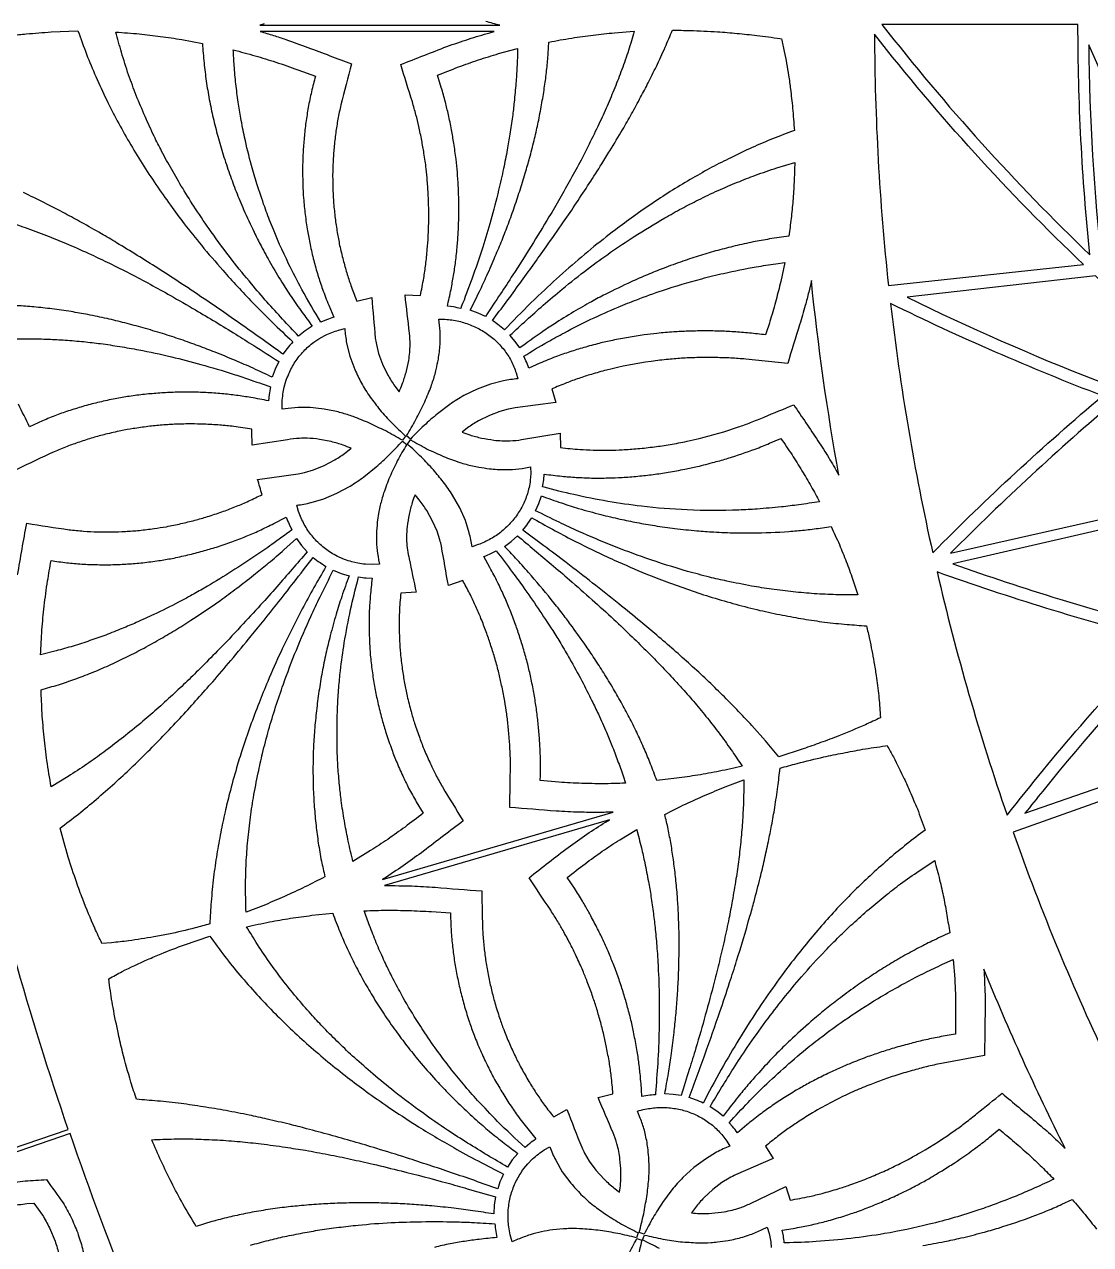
# Model space of a CAD drawing. Extents: x 10 to 990, y 10 to 990.
# Drawn here: x 113 to 239.2, y 355.6 to 500.1 of the extents above; entities that cross this region are included whole.
import ezdxf

# ---------------------------------------------------------------- set-up
doc = ezdxf.new("R2010")
doc.units = 0

msp = doc.modelspace()

# ---------------------------------------------------------------- linework, layer by layer
for points in [[(141.34, 500.13), (140.82, 499.98), (140.82, 499.98), (169.27, 499.96, -0.012311), (167.6, 500.41, -0.006417)], [(111.45, 498.74, -0.0096), (113.18, 498.94, -0.003502), (116.13, 499.18), (119.3, 499.3, 0.004732), (120.31, 496.53, 0.004578), (121.41, 493.89, 0.006073), (122.7, 491.11, 0.006043), (123.96, 488.65, 0.005552), (125.36, 486.14, 0.006165), (126.9, 483.59, 0.006575), (128.53, 481.1, 0.006989), (130.24, 478.67, 0.00679), (131.88, 476.46, 0.007494), (133.91, 473.92, 0.008733), (136.46, 470.94, 0.011548), (139.97, 467.14, 0.009041), (142.29, 464.81, 0.00563), (144.74, 462.48), (144.74, 462.48, 0.012729), (144.07, 461.69), (143.58, 461.01, 0.002439), (138.88, 464.36, 0.002903), (134.25, 467.56, 0.003222), (131.18, 469.61, 0.006232), (128.74, 471.19, 0.006828), (123.88, 474.2, 0.009543), (122.07, 475.27, 0.005116), (119.72, 476.6, 0.003247), (117.79, 477.66, 0.001977), (115.32, 478.94, 0.002516), (112.84, 480.15, 0.001814)], [(110.92, 476.73, -0.001893), (113.37, 475.9, -0.003056), (115.88, 474.96, -0.001519), (118.19, 474, -0.002941), (120.85, 472.81, -0.003489), (123.03, 471.78, -0.002763), (125.45, 470.56, -0.003137), (127.86, 469.28, -0.003759), (130.24, 467.96, -0.004156), (133.2, 466.25, -0.006291), (138, 463.36, -0.006343), (140.12, 462.02, 0.002354), (143.08, 460.16), (143.08, 460.16), (142.65, 459.24), (142.3, 458.28, 0.002304), (140.05, 459.34, 0.003428), (137.94, 460.26, 0.004353), (135.53, 461.24, 0.004721), (133.57, 461.99, 0.003596), (131.49, 462.74, 0.003441), (129.31, 463.45, 0.004352), (127.03, 464.12, 0.004436), (124.84, 464.71, 0.004644), (122.74, 465.22, 0.004639), (120.46, 465.69, 0.00308), (118.48, 466.05, 0.004276), (116.22, 466.37, 0.004682), (114.09, 466.6, 0.003651), (112.07, 466.75, 0.003692)], [(111.51, 462.81, -0.005235), (113.6, 462.84, -0.00511), (115.8, 462.78, -0.005448), (117.78, 462.68, -0.005464), (119.97, 462.49, -0.004852), (121.98, 462.26, -0.00541), (124.24, 461.92, -0.006478), (126.5, 461.52, -0.012795), (130.36, 460.7, -0.00468), (133.84, 459.8, -0.008037), (137.68, 458.65, -0.007944), (139.48, 458.05, -0.003604), (142.11, 457.13), (142.11, 457.13, 0.013576), (141.94, 456.22), (141.86, 455.49, 0.005551), (139.78, 455.87, 0.006908), (138.07, 456.13, 0.004239), (136.35, 456.33, 0.005033), (134.44, 456.46, 0.004428), (132.72, 456.52, 0.005616), (130.8, 456.49, 0.006197), (128.99, 456.4, 0.006927), (127.18, 456.25, 0.00592), (125.38, 456.01, 0.005209), (123.69, 455.73, 0.005753), (121.84, 455.33, 0.007337), (120.09, 454.88, 0.006676), (118.36, 454.35, 0.00561), (116.76, 453.79, 0.005107), (115.1, 453.12), (113.57, 452.42, -0.005934), (112.26, 455.08, -0.006201)], [(112.15, 434.86, -0.004237), (113.23, 440.98, 0.004014), (118.24, 440.22, 0.007907), (119.96, 440.05, 0.007826), (121.61, 439.97, 0.007214), (123.26, 439.96, 0.007873), (124.91, 440.02, 0.007936), (126.57, 440.14, 0.008056), (128.32, 440.36, 0.005574), (129.77, 440.58, 0.006549), (131.5, 440.94, 0.00639), (133.13, 441.34, 0.004993), (134.64, 441.77, 0.005914), (136.32, 442.33, 0.007217), (137.89, 442.92, 0.004612), (139.33, 443.53, 0.005145), (140.93, 444.29), (141.1, 444.38, -0.00148), (140.58, 446.18), (145.38, 446.84, 0.022814), (146.13, 447), (147.21, 447.31), (148.44, 447.82), (149.73, 448.5, 0.02108), (151.02, 449.36), (151.66, 449.86, 0.008883), (150.7, 450.24, 0.023664), (149.29, 450.65), (147.91, 450.92, 0.026481), (146.43, 451.05, 0.025679), (145.54, 451.04, 0.028972), (144.12, 450.87), (139.92, 450.22, -0.001432), (139.9, 452.11, 0.010632), (137.75, 452.44, 0.004481), (136.09, 452.61, 0.007066), (134.21, 452.71, 0.005186), (132.73, 452.75, 0.006127), (130.95, 452.71, 0.006706), (129.26, 452.61, 0.007507), (127.59, 452.44, 0.008042), (125.83, 452.19, 0.005953), (124.39, 451.94, 0.007783), (122.57, 451.52, 0.008158), (121.05, 451.11, 0.006967), (119.46, 450.6, 0.005783), (118, 450.08, 0.005342), (116.48, 449.45, 0.001827), (112.07, 447.37, -0.005649)], [(96.24, 361.71), (118.15, 369.17, -0.013282), (111.76, 389.66, -0.001905)], [(94.34, 354.75, -0.005261), (94.89, 356.64, -0.001052), (95.53, 358.43, -0.002377), (96.97, 357.53, -0.003386), (98.31, 356.63, -0.002275), (99.61, 355.65), (100.82, 354.68, -0.003552), (102.34, 355.82, -0.004682), (103.88, 356.87), (105.4, 357.8), (107.06, 358.65), (108.74, 359.36), (110.49, 359.91), (112.27, 360.29, -0.006589), (113.24, 360.41), (114.08, 360.47), (114.08, 360.47), (115.1, 359.06, 0.001121), (115.93, 357.56), (116.59, 355.97, 0.00111), (117.1, 354.33, 0.001086)], [(219.35, 355.45, 0.009651), (221.91, 355.91, 0.011811), (223.88, 356.34, 0.00961), (226.41, 356.98, 0.01243), (228.3, 357.52, 0.017012), (232.41, 358.92, 0.012575), (234.12, 359.59, 0.011773), (235.83, 360.33), (237.06, 360.89, -0.003069), (238.57, 359.1, -0.003162), (239.93, 357.39, -0.003684)], [(139.72, 355.48, -0.00511), (141.85, 356.05, -0.005448), (143.78, 356.51, -0.005464), (145.93, 356.94, -0.004852), (147.93, 357.29, -0.00541), (150.18, 357.6, -0.006478), (152.47, 357.86, -0.012795), (156.4, 358.16, -0.00468), (160, 358.27, -0.008037), (164, 358.25, -0.007944), (165.9, 358.18, -0.003604), (168.68, 358.03), (168.68, 358.03, 0.013576), (168.78, 357.12), (168.91, 356.39, 0.005551), (166.81, 356.17, 0.006908), (165.09, 355.94, 0.004239), (163.39, 355.65, 0.005033), (161.51, 355.23, 0.004428)], [(188.16, 355.1, -0.001705), (186.16, 356.11), (186.38, 356.69), (186.38, 356.69, 0.001539), (188.57, 356.2, 0.001346), (190.65, 355.9, 0.006778), (192.69, 355.77, 0.015564), (194.27, 355.8, 0.022764), (195.04, 355.88, 0.009602), (196.3, 356.04, 0.025025), (198.03, 356.45, 0.021214), (198.91, 356.74, 0.021886), (200.34, 357.34), (200.91, 357.62), (201.14, 356.86), (201.31, 356.09, -0.012983), (201.41, 355.23, -0.016563)], [(184.44, 354.27, -0.001536), (185.49, 356.27), (186.07, 356.06), (186.07, 356.06, 0.001692), (185.56, 353.87, 0.001578)]]:
    msp.add_lwpolyline(points, format="xyb")
for points in [[(239.15, 472.78, -0.026013), (237.73, 500.05), (214.52, 500.06, 0.036413), (239.15, 472.78)], [(147.04, 464.34), (146.2, 463.78), (145.42, 463.15, -0.006383), (141.68, 467.2, -0.007616), (139.85, 469.33, -0.008793), (137.56, 472.16, -0.012784), (135.07, 475.51, -0.008758), (133.23, 478.22, -0.01022), (131.7, 480.65, -0.011465), (130.4, 482.88, -0.011265), (129.21, 485.06, -0.008553), (128.32, 486.81, -0.005903), (127.24, 489.16, -0.005714), (126.2, 491.65, -0.00499), (125.29, 494.08, -0.005778), (124.45, 496.76, -0.00183), (123.78, 499.16, -0.003888), (126.56, 498.94, -0.002586), (129.05, 498.65, -0.002473), (131.6, 498.27), (134.03, 497.81, 0.006451), (134.23, 495.49, 0.007121), (134.49, 493.35, 0.006916), (134.85, 491.17, 0.006573), (135.31, 488.99, 0.006394), (135.86, 486.81, 0.006448), (136.5, 484.62, 0.00672), (137.26, 482.35, 0.006174), (138.03, 480.27, 0.006119), (138.92, 478.13, 0.00804), (140.16, 475.47, 0.009371), (140.98, 473.83, 0.007075), (142.1, 471.79, 0.008307), (143.45, 469.53, 0.008512), (144.54, 467.83, 0.007205), (145.85, 465.94, 0.001455), (147.04, 464.34)], [(157.33, 456.55, 0.009254), (157.71, 457.47, 0.023689), (158.15, 458.84, 0.007317), (158.47, 460.27, 0.03906), (158.63, 462.13, 0.024226), (158.56, 463.49, -0.0034), (158.04, 468.02), (159.85, 467.95, 0.009813), (160.25, 470.02, 0.003804), (160.49, 471.62, 0.005909), (160.67, 473.43, 0.007353), (160.78, 474.95, 0.006837), (160.84, 476.67, 0.007508), (160.84, 478.3, 0.006454), (160.79, 479.83, 0.006508), (160.67, 481.54, 0.004709), (160.54, 482.95, 0.006933), (160.27, 484.82, 0.00849), (160.01, 486.32, 0.008178), (159.66, 487.99, 0.008034), (159.33, 489.36, 0.006278), (158.9, 490.88, -0.003516), (157.52, 495.3, -0.00419), (162.98, 497.44, -0.005629), (165.56, 498.32, -0.005368), (168.07, 499.08), (168.59, 499.21), (140.86, 499.24, -0.008968), (142.45, 498.75, -0.007036), (143.92, 498.28, -0.003449), (146.53, 497.34, 0.002665), (151.71, 495.39, 0.005626), (150.43, 490.53, 0.008121), (150.08, 488.84, 0.007943), (149.82, 487.21, 0.009382), (149.63, 485.46, 0.010236), (149.51, 483.8, 0.008606), (149.46, 482.23, 0.009666), (149.5, 480.35, 0.009738), (149.58, 478.88, 0.009397), (149.76, 477.11, 0.009423), (150.01, 475.43, 0.009505), (150.29, 473.88, 0.009298), (150.71, 472.16, 0.008749), (151.13, 470.63, 0.00622), (151.62, 469.14, 0.006975), (152.26, 467.48), (152.34, 467.29), (154.1, 467.71, 0.003495), (154.51, 462.91, 0.023156), (154.65, 462.16), (154.91, 461.07), (155.37, 459.82), (156, 458.52, 0.022773), (156.83, 457.22), (157.33, 456.55)], [(167.55, 465.46), (166.68, 465.87), (165.75, 466.21, 0.002963), (166.85, 468.44, 0.003454), (167.73, 470.33, 0.003922), (168.72, 472.6, 0.00529), (169.52, 474.52, 0.004786), (170.27, 476.45, 0.004159), (171, 478.48, 0.004761), (171.7, 480.59, 0.005523), (172.35, 482.7, 0.004314), (172.85, 484.46, 0.003994), (173.38, 486.57, 0.004657), (173.81, 488.47, 0.00479), (174.21, 490.55, 0.005365), (174.53, 492.51, 0.005062), (174.78, 494.36, 0.002571), (174.96, 496.18, -0.001503), (175.07, 497.97, -0.004824), (177.77, 498.45, -0.00473), (180.3, 498.8, -0.004779), (182.84, 499.07), (185.19, 499.25, -0.001428), (184.5, 496.97, -0.002861), (183.71, 494.72, -0.003199), (182.88, 492.55, -0.002504), (181.97, 490.4, -0.003041), (181, 488.26, -0.003314), (179.83, 485.87, -0.003368), (178.88, 483.99, -0.002937), (177.64, 481.71, -0.003785), (176.36, 479.44, -0.004723), (175.08, 477.26, -0.008505), (170.8, 470.39, -0.006168), (169.34, 468.17, 0.002583), (167.55, 465.46)], [(169.81, 463.89, 0.011282), (169.04, 464.51), (168.38, 464.98, 0.002159), (171.65, 469.4, 0.002435), (174.74, 473.71, 0.002808), (176.82, 476.69, 0.005629), (178.33, 478.92, 0.005938), (181.34, 483.55, 0.008952), (182.3, 485.11, 0.005255), (183.79, 487.59, 0.009192), (184.86, 489.47, 0.008002), (185.94, 491.45, 0.006034), (186.83, 493.14, 0.001701), (187.8, 495.08, 0.002201), (188.84, 497.35, -0.002076), (189.7, 499.37, -0.007814), (191.8, 499.34, -0.008831), (195.04, 499.19, -0.009578), (197.36, 499, -0.004757), (199.7, 498.76, -0.007387), (202.43, 498.39), (202.62, 498.37, -0.005364), (202.95, 496.87, -0.009296), (203.46, 494.01, -0.010958), (203.68, 492.39, -0.002149), (203.94, 490.16, 0.002167), (204.14, 487.49, 0.005695), (201.55, 486.51, 0.005692), (199.15, 485.49, 0.006184), (196.62, 484.28, 0.006552), (194.38, 483.14, 0.006037), (192.08, 481.85, 0.006558), (189.73, 480.44, 0.007012), (187.42, 478.94, 0.007782), (185.09, 477.32, 0.008348), (182.95, 475.74, 0.008915), (180.05, 473.45, 0.018085), (174.19, 468.27, 0.011726), (170.93, 465.05), (169.81, 463.89)], [(238.37, 471.63, -0.036375), (213.63, 498.91, 0.026016), (215.29, 469.13), (238.37, 471.63)], [(164.63, 466.42, 0.012138), (163.76, 466.6), (163.05, 466.69, 0.005001), (163.48, 468.68, 0.006212), (163.78, 470.31, 0.003557), (164.02, 471.95, 0.005543), (164.22, 473.87, 0.006624), (164.34, 475.52, 0.004788), (164.4, 477.25, 0.004878), (164.41, 478.99, 0.005705), (164.35, 480.73, 0.006078), (164.23, 482.55, 0.003916), (164.08, 484.09, 0.005686), (163.81, 485.99, 0.006082), (163.54, 487.59, 0.006358), (163.17, 489.37, 0.003909), (162.82, 490.86, 0.005476), (162.33, 492.59), (161.87, 494.04, -0.005367), (164.36, 495.02, -0.005693), (166.72, 495.86, -0.005725), (169.12, 496.6), (171.37, 497.2, -0.004277), (171.29, 494.97, -0.004129), (171.17, 493.11, -0.004992), (170.96, 490.87, -0.006475), (170.76, 489.12, -0.00563), (170.46, 487.07, -0.005587), (170.14, 485.22, -0.005989), (169.7, 483.01, -0.007015), (169.12, 480.43, -0.014148), (168.18, 476.86, -0.007347), (167.23, 473.69, -0.006808), (165.95, 469.9, -0.003685), (164.7, 466.6), (164.63, 466.42)], [(266.69, 450.19, -0.045841), (244.33, 486.3, -0.012844), (239.01, 497.65, 0.025194), (240.57, 471.44, 0.036349), (266.69, 450.19)], [(149.59, 465.39, 0.010688), (148.74, 465.08), (148.08, 464.79, -0.013669), (145.81, 468.67, -0.009082), (144.25, 471.72, -0.01806), (142.2, 476.34, -0.007865), (141.41, 478.44, -0.009347), (140.5, 481.17, -0.012086), (139.85, 483.37, -0.014767), (139.03, 486.71, -0.008546), (138.59, 488.95, -0.008385), (138.27, 490.86, -0.00696), (138, 493.01, -0.007679), (137.8, 495.18, -0.001427), (137.69, 497.05, -0.00188), (140.28, 496.35, -0.002088), (142.73, 495.6, -0.00349), (145.32, 494.7), (147.42, 493.92, 0.005659), (146.95, 492.09, 0.007605), (146.57, 490.24, 0.007902), (146.29, 488.46, 0.007255), (146.09, 486.66, 0.007923), (145.95, 484.86, 0.007769), (145.9, 483.03, 0.007983), (145.93, 481.1, 0.00599), (146.01, 479.47, 0.006984), (146.21, 477.54, 0.008563), (146.48, 475.62, 0.005847), (146.78, 474.01, 0.006695), (147.22, 472.12, 0.008206), (147.72, 470.35, 0.005708), (148.26, 468.7, 0.008185), (148.99, 466.81), (149.59, 465.39)], [(171.64, 461.74), (171.09, 462.52), (170.46, 463.25, -0.006041), (174.39, 466.8, -0.008441), (176.65, 468.72, -0.00876), (179.66, 471.09, -0.010642), (182.38, 473.07, -0.00879), (185.18, 474.94, -0.014688), (188.79, 477.14, -0.008007), (190.8, 478.26, -0.005841), (192.77, 479.28, -0.00645), (195.11, 480.39, -0.006426), (197.4, 481.37, -0.004407), (199.54, 482.21, -0.005873), (202.08, 483.07), (204.19, 483.72, -0.00293), (204.11, 481.36, -0.004064), (203.97, 479.17, -0.002072), (203.77, 477.08, 0.001561), (203.49, 475, 0.005908), (201.19, 474.65, 0.005651), (199.27, 474.3, 0.006664), (197.12, 473.82, 0.006383), (195.07, 473.3, 0.006466), (193.02, 472.7, 0.00655), (190.95, 472.02, 0.007633), (188.62, 471.17, 0.007994), (186.74, 470.42, 0.007016), (184.8, 469.57, 0.008257), (181.75, 468.09, 0.012847), (180.11, 467.22, 0.010771), (178, 466.01, 0.009043), (175.68, 464.58, 0.01048), (174.15, 463.55, 0.010733), (172.26, 462.2), (171.64, 461.74)], [(172.71, 459.37, 0.015588), (172.35, 460.23), (172.09, 460.77, -0.00836), (174.93, 462.46, -0.009996), (176.9, 463.54, -0.022126), (183.27, 466.59, -0.008248), (185.47, 467.46, -0.008205), (188.53, 468.56, -0.016094), (193.17, 469.95, -0.00843), (195.77, 470.58, -0.015872), (199.63, 471.35, -0.009918), (201.93, 471.7), (203.01, 471.85), (202.53, 469.6, -0.00131), (201.99, 467.45, -0.002936), (201.33, 465.16, 0.001879), (200.74, 463.29, 0.005505), (198.82, 463.51, 0.006907), (196.96, 463.66, 0.007093), (195.2, 463.74, 0.007707), (193.32, 463.76, 0.00891), (191.55, 463.73, 0.007868), (189.85, 463.64, 0.008076), (187.87, 463.47, 0.007483), (186.36, 463.3, 0.007023), (184.48, 463, 0.008211), (182.61, 462.64, 0.007595), (181.04, 462.29, 0.007236), (179.2, 461.79, 0.007051), (177.57, 461.29, 0.00748), (175.86, 460.69, 0.008486), (174.01, 459.94), (172.71, 459.37)], [(209.42, 446.68, -0.019669), (206.16, 469.73, -0.013584), (205.84, 468.37, -0.006137), (205.44, 466.79, -0.002967), (204.77, 464.5, 0.004415), (203.35, 459.89), (198.4, 460.42, 0.006959), (196.6, 460.55, 0.008511), (194.87, 460.6, 0.010188), (192.83, 460.6, 0.01204), (190.99, 460.53, 0.012009), (189.23, 460.39, 0.008927), (187.19, 460.16, 0.027621), (181.89, 459.12, 0.008774), (180.1, 458.62, 0.009702), (178.61, 458.14, 0.008285), (177.14, 457.6, 0.008728), (175.43, 456.89), (175.9, 455.27), (171.09, 454.66, 0.024354), (170.26, 454.48), (169.26, 454.22), (168.02, 453.75), (166.72, 453.1, 0.022061), (165.43, 452.28), (164.79, 451.79, 0.010404), (165.7, 451.45, 0.024277), (167.09, 451.08, 0.008476), (168.56, 450.83, 0.038392), (170.46, 450.75, 0.023625), (171.84, 450.89), (176.42, 451.66), (176.44, 449.95, 0.014788), (178.76, 449.73, 0.008323), (180.32, 449.65, 0.009127), (182.28, 449.64, 0.010631), (183.75, 449.69, 0.009551), (185.61, 449.82, 0.011364), (187.57, 450.04, 0.012589), (189.42, 450.31, 0.009536), (191.44, 450.69, 0.01029), (192.86, 451.02, 0.023463), (197.52, 452.39, 0.01293), (198.95, 452.91, 0.01144), (200.56, 453.56, -0.001444), (204.08, 455.02, 0.003056), (206.94, 450.75, -0.002954), (208.21, 448.75, -0.002964), (209.35, 446.81), (209.42, 446.68)], [(266.01, 449.06, -0.036304), (239.8, 470.29), (217.51, 467.75, 0.041132), (262.99, 449.95, 0.002706), (266.01, 449.06)], [(240.64, 456.07, -0.022561), (215.53, 467.01, 0.02616), (220.53, 437.47, -0.022572), (240.64, 456.07)], [(157.72, 450.81, -0.001625), (155.74, 451.92, -0.001479), (153.84, 452.84, 0.004329), (151.91, 453.61, 0.014144), (150.47, 454.06, 0.027527), (149.72, 454.24), (148.46, 454.49, 0.015143), (147.14, 454.65, 0.030674), (145.75, 454.69, 0.019293), (144.19, 454.58), (143.47, 454.48), (143.48, 455.34, -0.014059), (143.57, 456.29, -0.015058), (143.73, 457.11), (143.93, 457.82, -0.012089), (144.26, 458.67, -0.016387), (144.61, 459.4, -0.014856), (145.03, 460.1, -0.015861), (145.51, 460.76, -0.015452), (146.03, 461.36, -0.015854), (146.61, 461.92, -0.014018), (147.25, 462.43), (147.83, 462.83), (148.55, 463.23, -0.013395), (149.38, 463.59, -0.015353), (150.17, 463.85), (150.9, 464.03, 0.030731), (151.12, 462.3), (151.49, 460.78), (152.08, 459.18, 0.00145), (152.86, 457.58, 0.022213), (153.91, 455.92, 0.001577), (155.05, 454.43, 0.001614), (156.46, 452.86, 0.001806), (158.09, 451.3), (157.72, 450.81)], [(158.21, 451.32, -0.001798), (159.33, 453.26, -0.001618), (160.27, 455.12, 0.00395), (161.05, 457, 0.013962), (161.54, 458.47, 0.022357), (161.71, 459.21, 0.008395), (161.98, 460.42, 0.024908), (162.18, 462.15, 0.018664), (162.2, 462.96, 0.018338), (162.13, 464.46), (162.04, 465.16, -0.013227), (162.97, 465.13, -0.014171), (163.79, 465.03, -0.013457), (164.59, 464.86, -0.015303), (165.36, 464.63, -0.012509), (166.11, 464.34, -0.016089), (166.82, 464, -0.014355), (167.48, 463.6, -0.014405), (168.13, 463.14, -0.015174), (168.72, 462.65, -0.015506), (169.26, 462.11, -0.01308), (169.76, 461.51, -0.015858), (170.21, 460.89, -0.01581), (170.6, 460.22, -0.013455), (170.92, 459.52, -0.015389), (171.2, 458.78), (171.39, 458.1, 0.028166), (169.68, 457.84), (168.17, 457.46), (166.59, 456.87), (165, 456.1, 0.02144), (163.34, 455.06), (161.86, 453.95, 0.001492), (160.28, 452.56, 0.001633), (158.7, 450.96), (158.21, 451.32)], [(266.91, 447.41, -0.022391), (242.18, 455.48, 0.021975), (222.65, 437.43), (266.91, 447.41)], [(174.33, 445.29, 0.012397), (174.47, 446.13), (174.53, 446.8, 0.006674), (176.6, 446.56, 0.007487), (178.31, 446.42, 0.007545), (180.12, 446.34, 0.007942), (182.11, 446.35, 0.00767), (183.73, 446.41, 0.006978), (185.62, 446.56, 0.007301), (187.42, 446.76, 0.00783), (189.21, 447.02, 0.008185), (191.17, 447.39, 0.007629), (192.65, 447.7, 0.00747), (194.69, 448.23, 0.009213), (196.31, 448.69, 0.013693), (199.49, 449.77, 0.007131), (201.21, 450.45), (202.55, 451.03, -0.002462), (203.87, 449.07, -0.003421), (205.04, 447.21, -0.004), (206.15, 445.32, 0.00149), (207.12, 443.54, -0.005849), (204.67, 443.17, -0.007119), (202.6, 442.92, -0.008052), (199.74, 442.67, -0.010726), (197.57, 442.55, -0.022211), (191.44, 442.57, -0.019739), (186.03, 443, -0.010891), (182.05, 443.57, -0.011413), (178.02, 444.37, -0.00806), (174.52, 445.24), (174.33, 445.29)], [(158.23, 450.33, 0.001692), (157.12, 448.38, 0.001578), (156.22, 446.48, 0.00721), (155.5, 444.55, 0.016133), (155.1, 443.11, 0.028005), (154.95, 442.36), (154.75, 441.1, 0.01668), (154.65, 439.69, 0.03597), (154.71, 438.11, 0.026215), (154.91, 436.67), (155.01, 436.13), (154.18, 436.09), (153.34, 436.13, -0.013576), (152.45, 436.25), (151.74, 436.41, -0.01292), (150.88, 436.69), (150.24, 436.96, -0.014506), (149.45, 437.38, -0.01563), (148.77, 437.83, -0.016312), (148.14, 438.33, -0.016234), (147.56, 438.88, -0.013517), (147.02, 439.49, -0.017024), (146.53, 440.14, -0.015247), (146.1, 440.85, -0.014156), (145.74, 441.59, -0.01582), (145.43, 442.39), (145.21, 443.12, 0.030241), (146.91, 443.44), (148.4, 443.88), (149.96, 444.54), (151.52, 445.38, 0.019773), (153.15, 446.48), (154.61, 447.65, -0.001346), (156.17, 449.07, -0.001536), (157.74, 450.7), (158.23, 450.33)], [(158.7, 450.85, 0.001539), (160.67, 449.77, 0.001346), (162.58, 448.89, 0.006778), (164.51, 448.19, 0.015564), (166.03, 447.77, 0.022764), (166.79, 447.63, 0.009602), (168.04, 447.44, 0.025025), (169.82, 447.34, 0.021214), (170.75, 447.37, 0.021886), (172.29, 447.54), (172.91, 447.65), (172.92, 446.86), (172.87, 446.07, -0.012983), (172.72, 445.22, -0.016563), (172.52, 444.47, -0.012436), (172.25, 443.73, -0.016938), (171.94, 443.04, -0.014496), (171.56, 442.37, -0.014488), (171.11, 441.72, -0.014986), (170.62, 441.12, -0.014973), (170.09, 440.56, -0.012659), (169.49, 440.03, -0.015178), (168.86, 439.55, -0.014557), (168.17, 439.13, -0.013279), (167.45, 438.76, -0.014329), (166.68, 438.45), (165.98, 438.21, 0.029241), (165.63, 439.86), (165.18, 441.3), (164.51, 442.8), (163.67, 444.31, 0.019633), (162.56, 445.89, -0.001355), (161.4, 447.31, -0.001608), (159.97, 448.83, -0.001705), (158.33, 450.36), (158.7, 450.85)], [(267.16, 446.36), (222.93, 436.18, 0.021984), (248.37, 428.37, -0.022402), (267.16, 446.36)], [(155.38, 398.79), (182.68, 406.78, -0.012311), (180.95, 406.74, -0.006417), (178.67, 406.76, -0.005765), (175.93, 406.89, -0.002683), (170.44, 407.34, -0.00163), (170.52, 412.26, 0.005786), (170.48, 413.93, 0.005803), (170.38, 415.53, 0.007084), (170.22, 417.22, 0.008271), (170.02, 418.81, 0.006576), (169.77, 420.3, 0.006365), (169.43, 421.99, 0.007496), (169.09, 423.46, 0.007155), (168.64, 425.11, 0.007189), (168.15, 426.67, 0.007472), (167.65, 428.11, 0.006956), (167.03, 429.71, 0.00669), (166.42, 431.11, 0.003965), (165.77, 432.5, 0.004459), (164.97, 434.02), (164.88, 434.19), (163.17, 433.6, -0.003391), (162.35, 438.28, 0.022335), (162.16, 439.01), (161.83, 440.06), (161.3, 441.25), (160.6, 442.5, 0.020945), (159.72, 443.76), (159.22, 444.36, 0.010231), (158.89, 443.43, 0.025551), (158.51, 442.04, 0.009265), (158.28, 440.58, 0.033955), (158.22, 438.87, 0.039862), (158.53, 436.76, 0.002897), (159.35, 432.82), (157.53, 432.7, 0.014724), (157.37, 430.47, 0.006253), (157.33, 428.91, 0.008427), (157.39, 427.04, 0.006312), (157.49, 425.57, 0.008789), (157.71, 423.71, 0.009532), (157.98, 422.05, 0.00836), (158.29, 420.51, 0.009867), (158.75, 418.69, 0.010027), (159.16, 417.29, 0.009631), (159.77, 415.54, 0.010572), (160.34, 414.08, 0.010202), (161.05, 412.48, 0.009592), (161.68, 411.18, 0.008567), (162.46, 409.76, 0.003535), (164.92, 405.73, 0.001576), (160.24, 402.16, -0.001485), (158.1, 400.61, -0.003421), (155.83, 399.08), (155.38, 398.79)], [(173.5, 442.46), (173.88, 443.32), (174.18, 444.23, 0.006487), (176.56, 443.39, 0.006033), (178.59, 442.74, 0.007926), (181.22, 442.02, 0.009944), (183.49, 441.48, 0.01011), (185.5, 441.07, 0.008723), (187.6, 440.7, 0.008714), (190, 440.37, 0.009651), (192.58, 440.1, 0.011811), (194.59, 439.95, 0.00961), (197.2, 439.85, 0.01243), (199.17, 439.84, 0.017012), (203.5, 440.02, 0.012575), (205.33, 440.18, 0.011773), (207.18, 440.41), (208.51, 440.6, -0.003069), (209.47, 438.46, -0.003162), (210.29, 436.44, -0.003684), (211.04, 434.4, 0.001912), (211.66, 432.51, -0.003751), (209.07, 432.52, -0.005156), (206.5, 432.64, -0.005656), (204.01, 432.85, -0.006355), (201.45, 433.17, -0.005556), (199.07, 433.55, -0.007159), (196.15, 434.13, -0.007503), (194.09, 434.6, -0.007235), (191.49, 435.29, -0.014763), (186.55, 436.86, -0.02071), (178.62, 440.01, -0.009163), (176.27, 441.11, -0.002264), (173.5, 442.46)], [(267.06, 444.48, 0.041135), (233.56, 409.27, 0.002717), (231.45, 406.63), (252.63, 413.99, -0.036292), (267.06, 444.48)], [(143.94, 441.71, 0.010097), (144.31, 440.86), (144.64, 440.2, -0.004617), (142.24, 438.46, -0.008856), (140.36, 437.16, -0.015247), (134.63, 433.53, -0.009138), (133.07, 432.64, -0.009201), (131.22, 431.64, -0.011271), (128.28, 430.17, -0.00678), (126.19, 429.22, -0.007377), (124.54, 428.52, -0.005415), (122.59, 427.75, -0.005542), (120.72, 427.08, -0.004706), (118.73, 426.44, -0.005268), (116.71, 425.87), (114.88, 425.41, -0.004465), (115.03, 428.36, -0.004641), (115.29, 431.17, -0.00635), (115.7, 434.15, -0.001846), (116.11, 436.56, 0.005409), (117.96, 436.31, 0.004903), (119.74, 436.15, 0.007337), (121.62, 436.08, 0.006988), (123.41, 436.08, 0.007464), (125.18, 436.16, 0.007357), (126.97, 436.31, 0.007559), (128.86, 436.56, 0.005081), (130.44, 436.82, 0.006042), (132.3, 437.23, 0.005907), (134.06, 437.68, 0.004508), (135.7, 438.16, 0.005419), (137.51, 438.78, 0.00663), (139.2, 439.44, 0.004092), (140.78, 440.12, 0.004762), (142.5, 440.96), (143.94, 441.71)], [(171.98, 440.18, 0.01132), (172.59, 440.97), (173.04, 441.64, 0.011081), (177.99, 438.95, 0.010933), (182.82, 436.62, 0.008787), (186.56, 435.01, 0.008188), (189.03, 434.05, 0.013135), (194.41, 432.2, 0.01632), (200.07, 430.67, 0.006818), (202.75, 430.1, 0.006322), (205.23, 429.65, 0.006093), (207.72, 429.28, 0.006314), (210.39, 429, 0.001173), (212.68, 428.83, -0.006954), (213.05, 427.26, -0.00787), (213.57, 424.56, -0.01056), (213.82, 422.95, -0.002567), (214.13, 420.55, -0.00922), (214.32, 418.28), (214.35, 417.95, -0.006797), (212.55, 417.13, -0.0092), (209.42, 415.81, -0.009245), (207.24, 415, -0.005319), (205.2, 414.27), (202.29, 413.33), (200.72, 415.23), (199.12, 417.03, 0.002069), (197.31, 418.94, 0.002167), (195.64, 420.63, 0.002526), (193.77, 422.44, 0.00297), (191.85, 424.22, 0.003298), (189.87, 425.98, 0.003607), (187.85, 427.73, 0.003765), (185.94, 429.33, 0.003417), (183.35, 431.44, 0.006671), (177.12, 436.32, 0.004045), (174.49, 438.31), (171.98, 440.18)], [(169.82, 438.25), (170.62, 438.84), (171.35, 439.51, 0.002063), (175.36, 436.13, -0.003999), (177.51, 434.29, -0.003468), (180.19, 431.93, -0.006448), (182.76, 429.59, -0.004057), (184.93, 427.53, -0.006238), (186.78, 425.71, -0.008244), (188.33, 424.13, -0.008315), (189.91, 422.46, -0.006451), (191.08, 421.18, -0.002806), (192.56, 419.47, -0.002493), (194.04, 417.66, -0.001875), (195.41, 415.9, -0.002331), (196.8, 413.95, 0.001854), (197.98, 412.2, -0.00395), (195.26, 411.62, -0.004753), (192.72, 411.15, -0.005059), (190.18, 410.78), (187.85, 410.52, 0.003893), (187.12, 412.45, 0.004908), (186.39, 414.22, 0.004539), (185.58, 416.01, 0.003597), (184.7, 417.79, 0.003512), (183.75, 419.56, 0.003568), (182.73, 421.35, 0.004298), (181.56, 423.27, 0.004828), (180.47, 424.97, 0.00349), (179.33, 426.65, 0.004494), (177.64, 428.99, 0.009873), (176.63, 430.34, 0.005287), (175.34, 431.97, 0.007992), (172.65, 435.17, 0.003407), (171.13, 436.86, -0.001533), (169.82, 438.25)], [(145.16, 439.17), (145.77, 438.34), (146.45, 437.59, 0.001608), (142.85, 433.46, -0.003988), (140.93, 431.31, -0.003954), (138.56, 428.74, -0.006998), (135.8, 425.83, -0.003845), (133.74, 423.76, -0.004721), (132.02, 422.08, -0.003852), (130.26, 420.43, -0.002457), (128.4, 418.75, -0.001429), (126.5, 417.12, -0.002872), (124.41, 415.44, -0.003184), (122.36, 413.88, -0.002728), (120.35, 412.44, -0.003427), (118.13, 411), (116.12, 409.78, -0.005532), (115.63, 412.87, -0.00429), (115.28, 415.64, -0.004533), (115.05, 418.51, -0.001896), (114.93, 421.26, 0.00321), (116.98, 421.86, 0.003535), (118.93, 422.51, 0.003076), (120.9, 423.27, 0.004701), (122.96, 424.15, 0.004657), (124.91, 425.07, 0.004468), (126.88, 426.07, 0.004461), (128.9, 427.2, 0.004203), (130.77, 428.29, 0.003865), (132.68, 429.49, 0.00486), (135.06, 431.09, 0.005987), (136.45, 432.06, 0.004128), (138.37, 433.49, 0.004616), (140.33, 435.02, 0.004162), (141.88, 436.28, 0.003945), (143.69, 437.84), (145.16, 439.17)], [(147.15, 436.94, 0.012913), (147.97, 436.32), (148.67, 435.86, 0.010894), (145.86, 430.84, 0.010947), (143.35, 425.8, 0.008711), (141.77, 422.23, 0.009795), (140.74, 419.7, 0.014543), (138.75, 414.16, 0.01213), (138.09, 412.02, 0.009439), (137.25, 408.97, 0.011203), (136.72, 406.79, 0.007523), (136.21, 404.38, 0.005406), (135.74, 401.78, 0.004566), (135.35, 399.07, 0.005879), (135.07, 396.15, 0.001977), (134.91, 393.54, -0.00597), (133.17, 393.05, -0.008679), (130.01, 392.32, -0.008318), (128.3, 392, -0.002868), (125.28, 391.53, -0.008584), (123.28, 391.31), (122.14, 391.22, -0.006664), (121.29, 393.04, -0.010791), (119.86, 396.47, -0.009835), (119.12, 398.5, -0.004728), (118.14, 401.44, -0.002396), (117.17, 404.86, 0.001779), (119.37, 406.55, 0.001617), (121.46, 408.28, 0.00286), (123.66, 410.22, 0.00287), (125.6, 412.01, 0.002054), (127.58, 413.95, 0.002594), (129.6, 416.01, 0.002981), (131.59, 418.13, 0.002812), (133.47, 420.2, 0.002342), (135.26, 422.22, 0.002962), (137.4, 424.73, 0.00334), (139.81, 427.64, 0.004419), (142.84, 431.4, 0.004514), (144.85, 433.96, 0.000982), (147.15, 436.94)], [(167.38, 437.03, 0.014748), (168.27, 437.44), (168.83, 437.73, -0.004333), (170.78, 435.16, -0.007985), (172.01, 433.47, -0.012709), (175.52, 428.27, -0.007178), (176.47, 426.74, -0.007046), (177.52, 424.95, -0.010368), (178.97, 422.32, -0.006735), (180.16, 419.97, -0.010462), (180.93, 418.36, -0.007798), (181.88, 416.23, -0.010404), (182.53, 414.68, -0.009466), (183.21, 412.89, -0.010764), (183.85, 411.08), (184.15, 410.2, -0.005448), (181.41, 410.13, -0.003996), (178.97, 410.17, -0.005754), (176.25, 410.32), (174.05, 410.51, 0.002948), (174.08, 412.31, 0.005403), (174.04, 414.11, 0.005343), (173.93, 415.82, 0.005072), (173.77, 417.53, 0.005705), (173.56, 419.23, 0.00541), (173.29, 420.93, 0.006033), (172.93, 422.72, 0.006774), (172.56, 424.31, 0.004867), (172.1, 425.98, 0.004865), (171.58, 427.65, 0.003307), (171.05, 429.2, 0.004458), (170.38, 430.91, 0.005738), (169.7, 432.51, 0.003298), (168.99, 434.02, 0.005696), (168.09, 435.73), (167.38, 437.03)], [(149.54, 435.41), (150.45, 435.03), (151.41, 434.75, 0.006887), (150.54, 432.31, 0.00639), (149.87, 430.22, 0.007628), (149.18, 427.69, 0.008197), (148.67, 425.55, 0.008055), (148.22, 423.37, 0.007534), (147.84, 421.08, 0.006855), (147.54, 418.78, 0.006797), (147.32, 416.49, 0.006392), (147.18, 414.29, 0.006441), (147.13, 411.89, 0.006989), (147.16, 409.73, 0.007297), (147.29, 407.39, 0.007473), (147.49, 405.18, 0.007664), (147.76, 403.11, 0.007518), (148.13, 400.98, 0.001404), (148.54, 399.11, -0.002097), (146.18, 397.91, -0.004133), (143.76, 396.78, -0.002636), (141.5, 395.81), (139.21, 394.93, -0.004947), (139.14, 397.72, -0.004391), (139.2, 400.4, -0.004623), (139.37, 403.08, -0.006018), (139.68, 405.83, -0.006414), (140.07, 408.48, -0.00698), (140.64, 411.42, -0.006397), (141.15, 413.72, -0.007053), (141.88, 416.49, -0.007778), (142.71, 419.23, -0.008689), (143.62, 421.92, -0.02126), (146.87, 429.94, -0.010207), (147.98, 432.28, -0.002678), (149.54, 435.41)], [(247.23, 427.17, -0.022583), (221.05, 435.22, 0.02619), (229.34, 406.43, -0.022577), (247.23, 427.17)], [(152.54, 434.62, 0.013378), (153.43, 434.51), (154.14, 434.47, 0.007728), (153.92, 432.37, 0.008648), (153.8, 430.65, 0.005743), (153.77, 428.91, 0.008218), (153.83, 426.89, 0.008697), (153.94, 425.16, 0.008592), (154.17, 423.25, 0.009228), (154.46, 421.45, 0.007899), (154.81, 419.75, 0.008272), (155.27, 417.88, 0.00597), (155.72, 416.32, 0.007743), (156.38, 414.41, 0.008209), (157, 412.81, 0.008734), (157.76, 411.07, 0.006068), (158.46, 409.63, 0.008019), (159.37, 407.98), (160.18, 406.63, -0.002926), (158.03, 405.01, -0.003688), (155.98, 403.55, -0.002009), (153.95, 402.21), (151.87, 400.92, -0.007247), (151.31, 403.32, -0.007978), (150.9, 405.43, -0.008741), (150.52, 407.87, -0.00889), (150.3, 409.69, -0.007244), (150.11, 411.83, -0.007934), (150, 413.98, -0.009134), (149.98, 416.52, -0.010346), (150.05, 419.27, -0.010812), (150.19, 421.51, -0.011888), (150.39, 423.52, -0.0125), (150.84, 426.81, -0.011727), (151.58, 430.76, -0.008979), (152.44, 434.24), (152.54, 434.62)], [(193.36, 372.32, 0.011282), (192.44, 372.71), (191.68, 372.97, 0.002159), (193.57, 378.13, 0.002435), (195.33, 383.14, 0.002808), (196.48, 386.58, 0.005629), (197.3, 389.15, 0.005938), (198.88, 394.44, 0.008952), (199.37, 396.2, 0.005255), (200.09, 399.01, 0.009192), (200.59, 401.11, 0.008002), (201.07, 403.31, 0.006034), (201.45, 405.19, 0.001701), (201.83, 407.32, 0.002201), (202.19, 409.79, -0.002076), (202.45, 411.97, -0.007814), (204.47, 412.54, -0.008831), (207.62, 413.31, -0.009578), (209.9, 413.77, -0.004757), (212.21, 414.21, -0.007387), (214.94, 414.62), (215.13, 414.65, -0.005364), (215.87, 413.31, -0.009296), (217.16, 410.71, -0.010958), (217.83, 409.22, -0.002149), (218.71, 407.15, 0.002167), (219.65, 404.65, 0.005695), (217.44, 402.97, 0.005692), (215.43, 401.32, 0.006184), (213.34, 399.45, 0.006552), (211.51, 397.72, 0.006037), (209.66, 395.84, 0.006558), (207.81, 393.82, 0.007012), (206.02, 391.73, 0.007782), (204.23, 389.52, 0.008348), (202.63, 387.4, 0.008915), (200.49, 384.38, 0.018085), (196.33, 377.76, 0.011726), (194.11, 373.76), (193.36, 372.32)], [(251.93, 412.16), (230.05, 404.41, 0.026055), (241.45, 376.86, -0.0364), (251.93, 412.16)], [(190.75, 373.2), (189.79, 373.35), (188.8, 373.41, 0.002963), (189.23, 375.85, 0.003454), (189.55, 377.92, 0.003922), (189.86, 380.38, 0.00529), (190.08, 382.44, 0.004786), (190.26, 384.51, 0.004159), (190.39, 386.66, 0.004761), (190.47, 388.89, 0.005523), (190.49, 391.09, 0.004314), (190.48, 392.92, 0.003994), (190.39, 395.1, 0.004657), (190.27, 397.04, 0.00479), (190.07, 399.15, 0.005365), (189.82, 401.11, 0.005062), (189.54, 402.96, 0.002571), (189.2, 404.76, -0.001503), (188.8, 406.51, -0.004824), (191.26, 407.73, -0.00473), (193.59, 408.78, -0.004779), (195.95, 409.76), (198.15, 410.58, -0.001428), (198.13, 408.21, -0.002861), (198.01, 405.83, -0.003199), (197.82, 403.51, -0.002504), (197.56, 401.19, -0.003041), (197.23, 398.86, -0.003314), (196.78, 396.24, -0.003368), (196.4, 394.17, -0.002937), (195.85, 391.63, -0.003785), (195.26, 389.09, -0.004723), (194.65, 386.64, -0.008505), (192.48, 378.84, -0.006168), (191.7, 376.3, 0.002583), (190.75, 373.2)], [(183.45, 361.77, 0.009254), (183.56, 362.76, 0.023689), (183.6, 364.2, 0.007317), (183.49, 365.66, 0.03906), (183.13, 367.49, 0.024226), (182.68, 368.78, -0.0034), (180.9, 372.98), (182.66, 373.42, 0.009813), (182.46, 375.51, 0.003804), (182.23, 377.11, 0.005909), (181.9, 378.9, 0.007353), (181.58, 380.4, 0.006837), (181.15, 382.06, 0.007508), (180.69, 383.62, 0.006454), (180.21, 385.08, 0.006508), (179.62, 386.69, 0.004709), (179.09, 388, 0.006933), (178.31, 389.72, 0.00849), (177.64, 391.09, 0.008178), (176.83, 392.59, 0.008034), (176.13, 393.81, 0.006278), (175.29, 395.15, -0.003516), (172.72, 399.01, -0.00419), (177.36, 402.6, -0.005629), (179.58, 404.17, -0.005368), (181.78, 405.6), (182.23, 405.87), (155.62, 398.09, -0.008968), (157.28, 398.06, -0.007036), (158.83, 398.03, -0.003449), (161.6, 397.87, 0.002665), (167.12, 397.45, 0.005626), (167.25, 392.43, 0.008121), (167.4, 390.71, 0.007943), (167.61, 389.07, 0.009382), (167.92, 387.34, 0.010236), (168.27, 385.71, 0.008606), (168.67, 384.19, 0.009666), (169.23, 382.4, 0.009738), (169.72, 381.01, 0.009397), (170.4, 379.36, 0.009423), (171.1, 377.83, 0.009505), (171.82, 376.42, 0.009298), (172.7, 374.88, 0.008749), (173.54, 373.53, 0.00622), (174.43, 372.24, 0.006975), (175.51, 370.83), (175.64, 370.67), (177.21, 371.56, 0.003495), (178.96, 367.08, 0.023156), (179.3, 366.4), (179.86, 365.42), (180.65, 364.36), (181.62, 363.29, 0.022773), (182.78, 362.27), (183.45, 361.77)], [(187.68, 373.3, 0.012138), (186.79, 373.22), (186.09, 373.11, 0.005001), (185.94, 375.14, 0.006212), (185.77, 376.79, 0.003557), (185.54, 378.43, 0.005543), (185.18, 380.33, 0.006624), (184.84, 381.94, 0.004788), (184.4, 383.63, 0.004878), (183.92, 385.3, 0.005705), (183.38, 386.95, 0.006078), (182.75, 388.66, 0.003916), (182.17, 390.09, 0.005686), (181.38, 391.84, 0.006082), (180.66, 393.3, 0.006358), (179.81, 394.91, 0.003909), (179.05, 396.23, 0.005476), (178.09, 397.76), (177.24, 399.02, -0.005367), (179.35, 400.66, -0.005693), (181.38, 402.13, -0.005725), (183.48, 403.51), (185.47, 404.73, -0.004277), (186.02, 402.56, -0.004129), (186.43, 400.75, -0.004992), (186.86, 398.54, -0.006475), (187.16, 396.8, -0.00563), (187.45, 394.76, -0.005587), (187.67, 392.89, -0.005989), (187.87, 390.64, -0.007015), (188.03, 388, -0.014148), (188.14, 384.31, -0.007347), (188.12, 381, -0.006808), (187.96, 377, -0.003685), (187.69, 373.49), (187.68, 373.3)], [(195.72, 370.78), (194.97, 371.37), (194.16, 371.89, -0.006041), (196.93, 376.41, -0.008441), (198.56, 378.88, -0.00876), (200.78, 382.01, -0.010642), (202.83, 384.68, -0.00879), (204.99, 387.26, -0.014688), (207.83, 390.39, -0.008007), (209.45, 392.03, -0.005841), (211.05, 393.56, -0.00645), (212.99, 395.28, -0.006426), (214.91, 396.87, -0.004407), (216.72, 398.28, -0.005873), (218.92, 399.82), (220.76, 401.04, -0.00293), (221.35, 398.76, -0.004064), (221.83, 396.61, -0.002072), (222.22, 394.55, 0.001561), (222.54, 392.48, 0.005908), (220.44, 391.49, 0.005651), (218.69, 390.61, 0.006664), (216.76, 389.55, 0.006383), (214.94, 388.47, 0.006466), (213.15, 387.32, 0.00655), (211.35, 386.08, 0.007633), (209.36, 384.61, 0.007994), (207.77, 383.36, 0.007016), (206.14, 382, 0.008257), (203.63, 379.72, 0.012847), (202.3, 378.43, 0.010771), (200.62, 376.67, 0.009043), (198.8, 374.64, 0.01048), (197.62, 373.23, 0.010733), (196.19, 371.39), (195.72, 370.78)], [(171.39, 366.34), (170.74, 365.58), (170.17, 364.74, -0.006383), (165.44, 367.58, -0.007616), (163.08, 369.1, -0.008793), (160.09, 371.18, -0.012784), (156.75, 373.69, -0.008758), (154.22, 375.77, -0.01022), (152.07, 377.67, -0.011465), (150.19, 379.44, -0.011265), (148.44, 381.2, -0.008553), (147.09, 382.63, -0.005903), (145.39, 384.58, -0.005714), (143.69, 386.68, -0.00499), (142.14, 388.75, -0.005778), (140.58, 391.08, -0.00183), (139.26, 393.2, -0.003888), (141.99, 393.77, -0.002586), (144.46, 394.2, -0.002473), (147.01, 394.55), (149.47, 394.8, 0.006451), (150.31, 392.62, 0.007121), (151.17, 390.64, 0.006916), (152.13, 388.65, 0.006573), (153.19, 386.69, 0.006394), (154.32, 384.76, 0.006448), (155.56, 382.83, 0.00672), (156.93, 380.87, 0.006174), (158.26, 379.09, 0.006119), (159.71, 377.28, 0.00804), (161.65, 375.08, 0.009371), (162.89, 373.74, 0.007075), (164.55, 372.1, 0.008307), (166.47, 370.32, 0.008512), (168, 368.99, 0.007205), (169.79, 367.55, 0.001455), (171.39, 366.34)], [(173.54, 368.07, 0.010688), (172.81, 367.53), (172.26, 367.07, -0.013669), (168.99, 370.15, -0.009082), (166.63, 372.64, -0.01806), (163.36, 376.5, -0.007865), (162.01, 378.29, -0.009347), (160.36, 380.65, -0.012086), (159.13, 382.58, -0.014767), (157.4, 385.55, -0.008546), (156.34, 387.57, -0.008385), (155.5, 389.32, -0.00696), (154.63, 391.31, -0.007679), (153.83, 393.33, -0.001427), (153.2, 395.09, -0.00188), (155.88, 395.16, -0.002088), (158.44, 395.12, -0.00349), (161.18, 394.99), (163.42, 394.83, 0.005659), (163.48, 392.95, 0.007605), (163.64, 391.06, 0.007902), (163.87, 389.27, 0.007255), (164.18, 387.49, 0.007923), (164.56, 385.73, 0.007769), (165.02, 383.96, 0.007983), (165.59, 382.11, 0.00599), (166.13, 380.57, 0.006984), (166.86, 378.77, 0.008563), (167.67, 377.01, 0.005847), (168.41, 375.54, 0.006695), (169.37, 373.86, 0.008206), (170.34, 372.31, 0.005708), (171.33, 370.87, 0.008185), (172.56, 369.26), (173.54, 368.07)], [(169.7, 363.91, 0.012729), (169.28, 362.97), (169.01, 362.17, 0.002439), (163.55, 364.07, 0.002903), (158.21, 365.83, 0.003222), (154.68, 366.93, 0.006232), (151.9, 367.76, 0.006828), (146.38, 369.28, 0.009543), (144.34, 369.8, 0.005116), (141.71, 370.41, 0.003247), (139.57, 370.89, 0.001977), (136.84, 371.42, 0.002516), (134.12, 371.88, 0.001814), (131.51, 372.26, 0.003), (128.71, 372.56, -0.001194), (126.23, 372.76, -0.007783), (125.57, 374.81, -0.010186), (124.58, 378.35, -0.010067), (124.09, 380.48, -0.005437), (123.45, 383.63, -0.009944), (123.04, 386.29), (122.94, 387.04, -0.006831), (124.53, 387.89, -0.011075), (127.55, 389.32, -0.0096), (129.15, 390, -0.003502), (131.91, 391.07), (134.92, 392.07, 0.004732), (136.67, 389.7, 0.004578), (138.46, 387.47, 0.006073), (140.49, 385.18, 0.006043), (142.39, 383.17, 0.005552), (144.44, 381.15, 0.006165), (146.64, 379.14, 0.006575), (148.91, 377.21, 0.006989), (151.22, 375.36, 0.00679), (153.43, 373.7, 0.007494), (156.08, 371.84, 0.008733), (159.37, 369.69, 0.011548), (163.81, 367.04, 0.009041), (166.69, 365.46, 0.00563), (169.7, 363.91)], [(197.41, 368.81, 0.015588), (196.83, 369.53), (196.43, 369.98, -0.00836), (198.67, 372.4, -0.009996), (200.26, 373.99, -0.022126), (205.52, 378.71, -0.008248), (207.38, 380.17, -0.008205), (210, 382.08, -0.016094), (214.07, 384.72, -0.00843), (216.38, 386.06, -0.015872), (219.87, 387.88, -0.009918), (221.97, 388.87), (222.97, 389.32), (223.14, 387.03, -0.00131), (223.24, 384.81, -0.002936), (223.24, 382.43, 0.001879), (223.21, 380.47, 0.005505), (221.29, 380.14, 0.006907), (219.48, 379.76, 0.007093), (217.76, 379.33, 0.007707), (215.95, 378.83, 0.00891), (214.27, 378.3, 0.007868), (212.66, 377.74, 0.008076), (210.8, 377.01, 0.007483), (209.41, 376.42, 0.007023), (207.69, 375.61, 0.008211), (205.99, 374.74, 0.007595), (204.58, 373.95, 0.007236), (202.96, 372.96, 0.007051), (201.53, 372.02, 0.00748), (200.06, 370.96, 0.008486), (198.5, 369.72), (197.41, 368.81)], [(236.21, 366.97, -0.019669), (226.59, 388.17, -0.013584), (226.66, 386.77, -0.006137), (226.73, 385.15, -0.002967), (226.73, 382.76, 0.004415), (226.67, 377.94), (221.77, 377.05, 0.006959), (220.01, 376.67, 0.008511), (218.33, 376.23, 0.010188), (216.38, 375.66, 0.01204), (214.63, 375.07, 0.012009), (212.98, 374.44, 0.008927), (211.08, 373.65, 0.027621), (206.29, 371.16, 0.008774), (204.72, 370.17, 0.009702), (203.42, 369.29, 0.008285), (202.16, 368.36, 0.008728), (200.72, 367.2), (201.63, 365.77), (197.19, 363.83, 0.024354), (196.44, 363.43), (195.55, 362.89), (194.5, 362.09), (193.43, 361.11, 0.022061), (192.43, 359.95), (191.95, 359.3, 0.010404), (192.92, 359.24, 0.024277), (194.36, 359.27, 0.008476), (195.84, 359.45, 0.038392), (197.68, 359.9, 0.023625), (198.96, 360.43), (203.15, 362.45), (203.64, 360.82, 0.014788), (205.94, 361.26, 0.008323), (207.45, 361.62, 0.009127), (209.34, 362.17, 0.010631), (210.73, 362.63, 0.009551), (212.48, 363.28, 0.011364), (214.3, 364.04, 0.012589), (216, 364.83, 0.009536), (217.83, 365.76, 0.01029), (219.1, 366.47, 0.023463), (223.19, 369.1, 0.01293), (224.41, 370, 0.01144), (225.77, 371.08, -0.001444), (228.74, 373.47, 0.003056), (232.69, 370.18, -0.002954), (234.47, 368.62, -0.002964), (236.11, 367.07), (236.21, 366.97)], [(185.77, 357, -0.001798), (186.3, 359.18, -0.001618), (186.67, 361.23, 0.00395), (186.9, 363.24, 0.013962), (186.95, 364.8, 0.022357), (186.91, 365.55, 0.008395), (186.82, 366.79, 0.024908), (186.52, 368.51, 0.018664), (186.32, 369.29, 0.018338), (185.82, 370.71), (185.55, 371.36, -0.013227), (186.45, 371.59, -0.014171), (187.27, 371.72, -0.013457), (188.07, 371.79, -0.015303), (188.88, 371.79, -0.012509), (189.68, 371.72, -0.016089), (190.46, 371.59, -0.014355), (191.21, 371.4, -0.014405), (191.96, 371.14, -0.015174), (192.66, 370.83, -0.015506), (193.33, 370.46, -0.01308), (193.98, 370.03, -0.015858), (194.59, 369.56, -0.01581), (195.15, 369.03, -0.013455), (195.66, 368.45, -0.015389), (196.13, 367.82), (196.5, 367.22, 0.028166), (194.93, 366.49), (193.6, 365.69), (192.24, 364.68), (190.94, 363.5, 0.02144), (189.64, 362.03), (188.53, 360.55, 0.001492), (187.41, 358.77, 0.001633), (186.35, 356.79), (185.77, 357)], [(125.9, 348.56, -0.013094), (118.37, 368.7), (96.44, 361.19, -0.000937), (98.55, 359.87, -0.002796), (99.99, 358.89), (100.91, 358.2, -0.004801), (102.35, 359.17), (104.04, 360.18), (105.89, 361.12), (107.81, 361.91), (109.83, 362.54), (111.88, 362.96, -0.005631), (113.06, 363.1, 0.000825), (115.56, 363.26, 0.002062), (117.53, 360.52, 0.001351), (118.5, 358.77, 0.001077), (119.27, 356.95, 0.001279), (119.84, 355.09, 0.001112), (120.26, 353.2, -0.002624), (120.55, 351.24), (120.69, 349.74, -0.004239), (121.96, 349.52, -0.002406), (123.64, 349.15, 0.00144), (125.9, 348.56)], [(202.94, 355.76, 0.012397), (202.84, 356.6), (202.7, 357.26, 0.006674), (204.76, 357.61, 0.007487), (206.44, 357.96, 0.007545), (208.19, 358.4, 0.007942), (210.11, 358.97, 0.00767), (211.64, 359.48, 0.006978), (213.41, 360.16, 0.007301), (215.08, 360.86, 0.00783), (216.73, 361.61, 0.008185), (218.5, 362.51, 0.007629), (219.83, 363.23, 0.00747), (221.64, 364.31, 0.009213), (223.06, 365.21, 0.013693), (225.81, 367.14, 0.007131), (227.27, 368.28), (228.4, 369.21, -0.002462), (230.22, 367.7, -0.003421), (231.86, 366.25, -0.004), (233.46, 364.75, 0.00149), (234.89, 363.31, -0.005849), (232.64, 362.27, -0.007119), (230.73, 361.44, -0.008052), (228.06, 360.4, -0.010726), (226.01, 359.67, -0.022211), (220.12, 357.96, -0.019739), (214.81, 356.85, -0.010891), (210.83, 356.28, -0.011413), (206.74, 355.91, -0.00806), (203.13, 355.76), (202.94, 355.76)], [(168.76, 361.21), (168.6, 360.22), (168.54, 359.19, 0.002304), (166.08, 359.57, 0.003428), (163.81, 359.87, 0.004353), (161.21, 360.13, 0.004721), (159.12, 360.3, 0.003596), (156.92, 360.42, 0.003441), (154.63, 360.49, 0.004352), (152.25, 360.5, 0.004436), (149.98, 360.45, 0.004644), (147.82, 360.34, 0.004639), (145.5, 360.15, 0.00308), (143.5, 359.94, 0.004276), (141.24, 359.61, 0.004682), (139.13, 359.23, 0.003651), (137.15, 358.8, 0.003692), (135.14, 358.28), (133.28, 357.71, -0.005953), (131.72, 360.38, -0.005921), (130.36, 362.93, -0.004299), (129.15, 365.43, -0.001872), (128.03, 367.97, -0.002568), (130.68, 368.07, -0.001993), (133.24, 368.06, -0.001893), (135.82, 367.95, -0.003056), (138.49, 367.75, -0.001519), (140.98, 367.49, -0.002941), (143.87, 367.09, -0.003489), (146.25, 366.72, -0.002763), (148.92, 366.23, -0.003137), (151.59, 365.68, -0.003759), (154.24, 365.08, -0.004156), (157.57, 364.28, -0.006291), (162.99, 362.86, -0.006343), (165.4, 362.17, 0.002354), (168.76, 361.21)], [(185.44, 356.37, -0.001625), (183.23, 356.88, -0.001479), (181.14, 357.23, 0.004329), (179.08, 357.42, 0.014144), (177.57, 357.45, 0.027527), (176.81, 357.41), (175.52, 357.3, 0.015143), (174.21, 357.07, 0.030674), (172.86, 356.72, 0.019293), (171.4, 356.18), (170.74, 355.88), (170.5, 356.7, -0.014059), (170.33, 357.64, -0.015058), (170.25, 358.47), (170.23, 359.21, -0.012089), (170.31, 360.12, -0.016387), (170.44, 360.92, -0.014856), (170.65, 361.71, -0.015861), (170.93, 362.48, -0.015452), (171.26, 363.2, -0.015854), (171.66, 363.9, -0.014018), (172.12, 364.57), (172.57, 365.12), (173.14, 365.71, -0.013395), (173.84, 366.28, -0.015353), (174.53, 366.76), (175.17, 367.13, 0.030731), (175.88, 365.54), (176.66, 364.18), (177.67, 362.82, 0.00145), (178.87, 361.5, 0.022213), (180.35, 360.2, 0.001577), (181.86, 359.1, 0.001614), (183.66, 357.99, 0.001806), (185.66, 356.95), (185.44, 356.37)]]:
    msp.add_lwpolyline(points, format="xyb", close=True)

doc.saveas('drawing.dxf')
